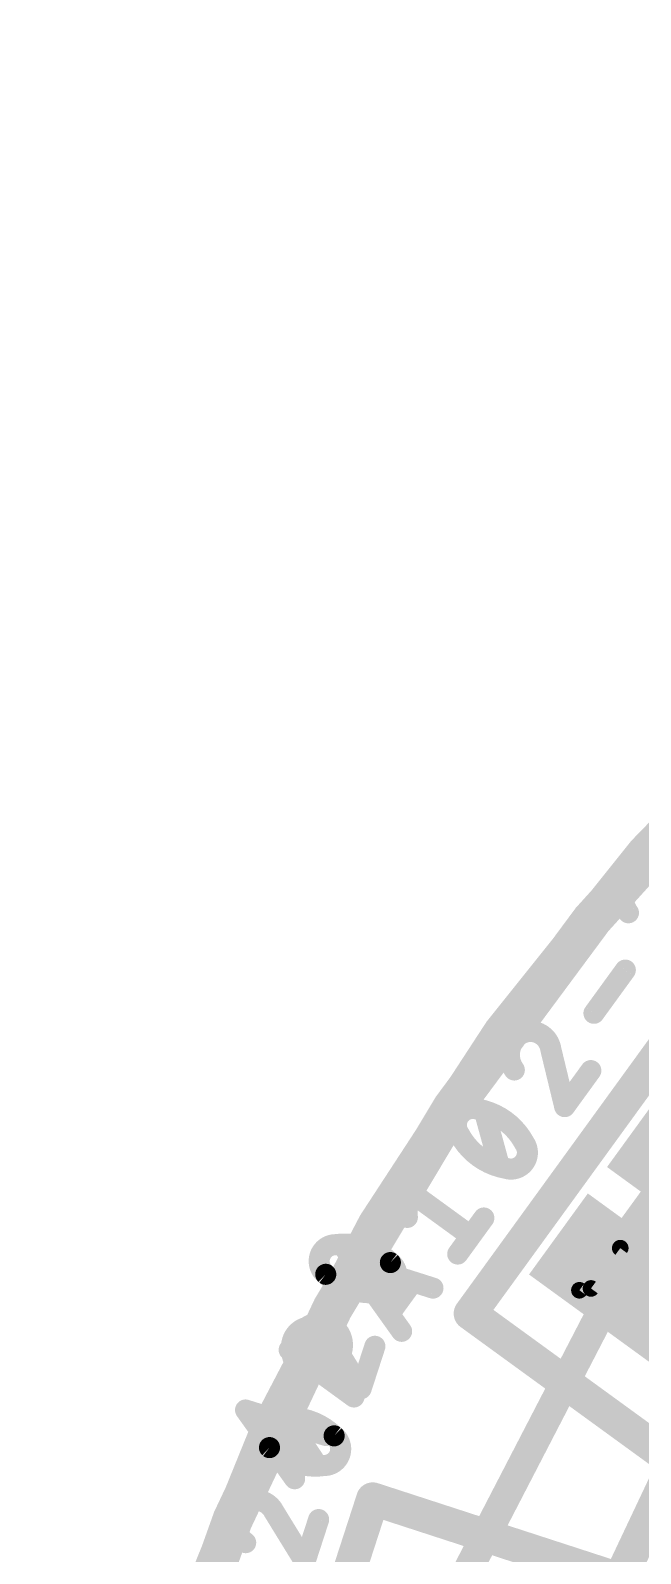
# Model space of a CAD drawing. Extents: x -30 to 92, y -59 to 43.
# Drawn here: x 0.15 to 3.82, y 26.87 to 36.04 of the extents above; entities that cross this region are included whole.
import ezdxf

# ---------------------------------------------------------------- set-up
doc = ezdxf.new("R2010")
doc.units = 0
for name, color, linetype in [('1', 12, 'CONTINUOUS'), ('16', 132, 'CONTINUOUS'), ('20', 53, 'CONTINUOUS'), ('21', 41, 'CONTINUOUS'), ('27', 253, 'CONTINUOUS'), ('29', 253, 'CONTINUOUS'), ('31', 253, 'CONTINUOUS'), ('39', 12, 'CONTINUOUS'), ('51', 53, 'CONTINUOUS')]:
    doc.layers.add(name, color=color, linetype=linetype)

# ---------------------------------------------------------------- blocks, each defined once
blk = doc.blocks.new('RECT')
blk.add_solid([(-0.5, -0.5), (0.5, -0.5), (-0.5, 0.5), (0.5, 0.5)])

msp = doc.modelspace()

# ---------------------------------------------------------------- linework, layer by layer
at = {"layer": '1'}
for points, const_width in [([(14.605, 35.941, 0.4142), (0.254, 21.59)], 0.2032), ([(14.605, 33.655, 2.4142), (26.67, 21.59)], 0.2032), ([(3.733, 28.5086, 1), (3.654, 28.5495)], 0.0889)]:
    msp.add_lwpolyline(points, format="xyb", dxfattribs=dict(at, const_width=const_width))
at = {"layer": '1', "const_width": 0.1778}
msp.add_lwpolyline([(3.6935, 28.529), (2.563, 26.3473)], dxfattribs=at)
at = {"layer": '16', "const_width": 0.2032}
msp.add_lwpolyline([(14.6685, 35.941, 0.4142), (0.2858, 21.5583)], format="xyb", dxfattribs=at)
at = {"layer": '20', "const_width": 0.2032}
msp.add_lwpolyline([(10.795, 35.433, 0.762), (10.795, 7.747)], format="xyb", dxfattribs=at)
at = {"layer": '21'}
for points, const_width in [([(14.605, 7.239, 1), (14.605, 35.941, 1), (14.605, 7.239)], 0.2032), ([(2.7562, 28.3448, 1), (2.8371, 28.286)], 0.1), ([(2.826, 28.3558, 1), (2.7673, 28.2749)], 0.1), ([(2.2241, 27.246, 1), (2.1932, 27.1509)], 0.1), ([(2.2562, 27.183, 1), (2.1611, 27.2139)], 0.1)]:
    msp.add_lwpolyline(points, format="xyb", dxfattribs=dict(at, const_width=const_width))
at = {"layer": '21', "const_width": 0.2}
for points in [[(4.56, 30.7424), (2.7966, 28.3154)], [(2.7966, 28.3154), (5.0433, 26.6831)], [(2.2087, 27.1985), (1.2816, 24.3453)], [(5.0875, 26.2631), (2.2087, 27.1985)]]:
    msp.add_lwpolyline(points, dxfattribs=at)
at = {"layer": '27'}
for points, const_width in [([(3.9186, 30.938, 0.4142), (3.7501, 30.9113)], 0.127), ([(3.7501, 30.9113, 0.3252), (3.7502, 30.729)], 0.127), ([(3.7244, 30.93, 1), (3.7758, 30.8927)], 0.0635), ([(3.7758, 30.8927, 1), (3.7244, 30.93)], 0.0635), ([(3.7245, 30.7103, 1), (3.7759, 30.7477)], 0.0635), ([(3.7571, 30.3652, 1), (3.7057, 30.4025)], 0.0635), ([(3.5166, 30.1422, 1), (3.568, 30.1049)], 0.0635), ([(3.0622, 29.9644, 0.3252), (3.0623, 29.7821)], 0.127), ([(3.2307, 29.9911, 0.4142), (3.0622, 29.9644)], 0.127), ([(3.0365, 29.9831, 1), (3.0878, 29.9458)], 0.0635), ([(3.0878, 29.9458, 1), (3.0365, 29.9831)], 0.0635), ([(3.283, 29.9034, 0.2053), (3.2307, 29.9911)], 0.127), ([(3.2494, 30.0168, 1), (3.212, 29.9654)], 0.0635), ([(3.212, 29.9654, 1), (3.2494, 30.0168)], 0.0635), ([(3.3138, 29.9109, 1), (3.2521, 29.896)], 0.0635), ([(3.2515, 29.8992, 1), (3.3144, 29.9076)], 0.0635), ([(3.0366, 29.7634, 1), (3.0879, 29.8008)], 0.0635), ([(3.5492, 29.7597, 1), (3.4978, 29.797)], 0.0635), ([(2.7318, 29.5098, 0.3205), (2.7309, 29.3944)], 0.127), ([(2.8412, 29.5463, 0.3205), (2.7318, 29.5098)], 0.127), ([(2.7061, 29.5284, 1), (2.7575, 29.4911)], 0.0635), ([(2.7575, 29.4911, 1), (2.7061, 29.5284)], 0.0635), ([(3.0058, 29.4764, 0.1139), (2.8412, 29.5463)], 0.127), ([(2.8467, 29.5775, 1), (2.8357, 29.515)], 0.0635), ([(2.8319, 29.5159, 1), (2.8505, 29.5766)], 0.0635), ([(2.9122, 29.5419, 1), (2.851, 29.5251)], 0.0635), ([(3.1232, 29.3414, 0.1139), (3.0058, 29.4764)], 0.127), ([(3.0245, 29.5021, 1), (2.9872, 29.4507)], 0.0635), ([(3.3402, 29.5801, 1), (3.3916, 29.5428)], 0.0635), ([(3.3351, 29.554, 1), (3.3968, 29.569)], 0.0635), ([(2.7589, 29.4093, 1), (2.7028, 29.3795)], 0.0635), ([(2.7309, 29.3944, 0.1139), (2.8482, 29.2595)], 0.127), ([(2.7049, 29.3762, 1), (2.7569, 29.4127)], 0.0635), ([(2.9872, 29.4507, 1), (3.0245, 29.5021)], 0.0635), ([(3.1222, 29.2261, 0.3205), (3.1232, 29.3414)], 0.127), ([(3.1492, 29.3596, 1), (3.0972, 29.3232)], 0.0635), ([(3.0951, 29.3265, 1), (3.1512, 29.3563)], 0.0635), ([(2.8482, 29.2595, 0.1139), (3.0129, 29.1896)], 0.127), ([(2.8669, 29.2852, 1), (2.8296, 29.2338)], 0.0635), ([(2.8296, 29.2338, 1), (2.8669, 29.2852)], 0.0635), ([(3.0129, 29.1896, 0.3205), (3.1222, 29.2261)], 0.127), ([(3.0966, 29.2447, 1), (3.1479, 29.2074)], 0.0635), ([(3.1479, 29.2074, 1), (3.0966, 29.2447)], 0.0635), ([(2.9418, 29.194, 1), (3.0031, 29.2108)], 0.0635), ([(3.0222, 29.2199, 1), (3.0035, 29.1592)], 0.0635), ([(3.0073, 29.1583, 1), (3.0184, 29.2208)], 0.0635), ([(2.441, 29.0674, 1), (2.3776, 29.0644)], 0.0635), ([(2.428, 29.0916, 1), (2.3907, 29.0402)], 0.0635), ([(2.3856, 28.8929, 1), (2.449, 28.8959)], 0.0635), ([(2.9042, 28.872, 1), (2.8529, 28.9093)], 0.0635), ([(2.7811, 28.7565, 1), (2.8184, 28.8079)], 0.0635), ([(1.8907, 28.6615, 0.3204), (1.9254, 28.5515)], 0.127), ([(1.9834, 28.73, 0.3205), (1.8907, 28.6615)], 0.127), ([(1.9209, 28.6516, 1), (1.8605, 28.6713)], 0.0635), ([(2.1616, 28.7144, 0.1139), (1.9834, 28.73)], 0.127), ([(1.979, 28.7614, 1), (1.9878, 28.6985)], 0.0635), ([(1.9839, 28.6982, 1), (1.9829, 28.7617)], 0.0635), ([(2.0524, 28.7478, 1), (1.9993, 28.7129)], 0.0635), ([(2.3149, 28.6223, 0.1138), (2.1616, 28.7144)], 0.127), ([(2.1714, 28.7446, 1), (2.1518, 28.6842)], 0.0635), ([(2.1518, 28.6842, 1), (2.1714, 28.7446)], 0.0635), ([(2.6953, 28.6924, 1), (2.7467, 28.6551)], 0.0635), ([(1.8605, 28.6713, 1), (1.9209, 28.6516)], 0.0635), ([(2.1127, 28.6405, 1), (2.061, 28.6036)], 0.0635), ([(2.0964, 28.6523, 1), (2.0773, 28.5918)], 0.0635), ([(2.3497, 28.5123, 0.3204), (2.3149, 28.6223)], 0.127), ([(2.334, 28.6477, 1), (2.2958, 28.5969)], 0.0635), ([(2.2929, 28.5994, 1), (2.337, 28.6451)], 0.0635), ([(1.9254, 28.5515, 0.1138), (2.0788, 28.4594)], 0.127), ([(1.9475, 28.5743, 1), (1.9034, 28.5287)], 0.0635), ([(1.9064, 28.5261, 1), (1.9445, 28.5769)], 0.0635), ([(2.2569, 28.4438, 0.3204), (2.3497, 28.5123)], 0.127), ([(2.3195, 28.5221, 1), (2.3799, 28.5025)], 0.0635), ([(2.3799, 28.5025, 1), (2.3195, 28.5221)], 0.0635), ([(2.4763, 28.4882, 1), (2.4249, 28.5256)], 0.0635), ([(2.5623, 28.4383, 1), (2.5814, 28.4988)], 0.0635), ([(2.0886, 28.4896, 1), (2.0689, 28.4292)], 0.0635), ([(2.0788, 28.4594, 0.1139), (2.2569, 28.4438)], 0.127), ([(2.0689, 28.4292, 1), (2.0886, 28.4896)], 0.0635), ([(2.188, 28.426, 1), (2.2411, 28.4609)], 0.0635), ([(2.2564, 28.4755, 1), (2.2574, 28.412)], 0.0635), ([(2.2613, 28.4123, 1), (2.2525, 28.4752)], 0.0635), ([(2.2831, 28.3304, 1), (2.3344, 28.293)], 0.0635), ([(1.8773, 28.2299, 0.4142), (1.7253, 28.1524)], 0.127), ([(2.0006, 28.0472, 1), (1.7837, 28.2048)], 0.127), ([(1.758, 28.2235, 1), (1.8094, 28.1862)], 0.0635), ([(1.8094, 28.1862, 1), (1.758, 28.2235)], 0.0635), ([(1.9541, 28.1626, 0.2053), (1.8773, 28.2299)], 0.127), ([(1.8871, 28.2601, 1), (1.8675, 28.1997)], 0.0635), ([(1.8675, 28.1997, 1), (1.8871, 28.2601)], 0.0635), ([(2.3569, 28.1898, 1), (2.4086, 28.2267)], 0.0635), ([(1.7253, 28.1524, 0.3252), (1.7817, 27.979)], 0.127), ([(1.6951, 28.1622, 1), (1.7555, 28.1426)], 0.0635), ([(1.7555, 28.1426, 1), (1.6951, 28.1622)], 0.0635), ([(1.9812, 28.1793, 1), (1.9271, 28.146)], 0.0635), ([(1.9255, 28.1489, 1), (1.9828, 28.1764)], 0.0635), ([(2.2518, 28.1082, 1), (2.1914, 28.1278)], 0.0635), ([(1.7236, 28.1221, 1), (1.6863, 28.0707)], 0.0635), ([(1.6792, 28.115, 1), (1.7306, 28.0777)], 0.0635), ([(1.975, 28.0659, 1), (2.0263, 28.0286)], 0.0635), ([(2.0263, 28.0286, 1), (1.975, 28.0659)], 0.0635), ([(1.7631, 27.9533, 1), (1.8004, 28.0047)], 0.0635), ([(1.8962, 27.9575, 1), (1.9475, 27.9201)], 0.0635), ([(2.1085, 27.8729, 1), (2.1689, 27.8532)], 0.0635), ([(2.1117, 27.8464, 1), (2.1657, 27.8797)], 0.0635), ([(1.4677, 27.7528, 1), (1.4161, 27.7159)], 0.0635), ([(1.4515, 27.7646, 1), (1.4323, 27.7041)], 0.0635), ([(2.0767, 27.787, 1), (2.114, 27.8384)], 0.0635), ([(1.6444, 27.6864, 0.3205), (1.5516, 27.6179)], 0.127), ([(1.8225, 27.6708, 0.1139), (1.6444, 27.6864)], 0.127), ([(1.64, 27.7179, 1), (1.6488, 27.655)], 0.0635), ([(1.6449, 27.6547, 1), (1.6439, 27.7182)], 0.0635), ([(1.7133, 27.7042, 1), (1.6602, 27.6693)], 0.0635), ([(1.9759, 27.5787, 0.1138), (1.8225, 27.6708)], 0.127), ([(1.8324, 27.701, 1), (1.8127, 27.6406)], 0.0635), ([(1.8127, 27.6406, 1), (1.8323, 27.701)], 0.0635), ([(1.5516, 27.6179, 0.3204), (1.5864, 27.5079)], 0.127), ([(1.5214, 27.6277, 1), (1.5818, 27.6081)], 0.0635), ([(1.5818, 27.6081, 1), (1.5214, 27.6277)], 0.0635), ([(1.8313, 27.6005, 1), (1.7799, 27.6379)], 0.0635), ([(1.9173, 27.5506, 1), (1.9365, 27.6111)], 0.0635), ([(2.0106, 27.4688, 0.3204), (1.9759, 27.5787)], 0.127), ([(1.9949, 27.6041, 1), (1.9568, 27.5533)], 0.0635), ([(1.9538, 27.5559, 1), (1.9979, 27.6016)], 0.0635), ([(1.6084, 27.5308, 1), (1.5643, 27.4851)], 0.0635), ([(1.5864, 27.5079, 0.1138), (1.7397, 27.4158)], 0.127), ([(1.5673, 27.4826, 1), (1.6054, 27.5333)], 0.0635), ([(1.9179, 27.4002, 0.3204), (2.0106, 27.4688)], 0.127), ([(2.0408, 27.4589, 1), (1.9804, 27.4786)], 0.0635), ([(1.6381, 27.4426, 1), (1.6895, 27.4053)], 0.0635), ([(1.7397, 27.4158, 0.1139), (1.9179, 27.4002)], 0.127), ([(1.7495, 27.446, 1), (1.7299, 27.3856)], 0.0635), ([(1.7299, 27.3856, 1), (1.7495, 27.446)], 0.0635), ([(1.8489, 27.3825, 1), (1.902, 27.4174)], 0.0635), ([(1.9173, 27.432, 1), (1.9184, 27.3685)], 0.0635), ([(1.9223, 27.3688, 1), (1.9134, 27.4317)], 0.0635), ([(1.9804, 27.4786, 1), (2.0408, 27.459)], 0.0635), ([(1.7119, 27.3021, 1), (1.7636, 27.339)], 0.0635), ([(1.5383, 27.1863, 0.4142), (1.3862, 27.1089)], 0.127), ([(1.5481, 27.2165, 1), (1.5284, 27.1561)], 0.0635), ([(1.6151, 27.1191, 0.2053), (1.5383, 27.1863)], 0.127), ([(1.5284, 27.1561, 1), (1.5481, 27.2165)], 0.0635), ([(1.3862, 27.1089, 0.3252), (1.4427, 26.9355)], 0.127), ([(1.4164, 27.0991, 1), (1.356, 27.1187)], 0.0635), ([(1.6421, 27.1357, 1), (1.588, 27.1024)], 0.0635), ([(1.5864, 27.1054, 1), (1.6437, 27.1328)], 0.0635), ([(1.356, 27.1187, 1), (1.4164, 27.0991)], 0.0635), ([(1.9127, 27.0647, 1), (1.8523, 27.0843)], 0.0635), ([(1.424, 26.9098, 1), (1.4613, 26.9612)], 0.0635)]:
    msp.add_lwpolyline(points, format="xyb", dxfattribs=dict(at, const_width=const_width))
at = {"layer": '27', "const_width": 0.127}
for points in [[(3.5423, 30.1236), (3.7314, 30.3838)], [(3.283, 29.9034), (3.3659, 29.5615)], [(3.3659, 29.5615), (3.5235, 29.7784)], [(2.9724, 29.2024), (2.8816, 29.5335)], [(2.4173, 28.8944), (2.4093, 29.0659)], [(2.4093, 29.0659), (2.7998, 28.7822)], [(2.721, 28.6738), (2.8786, 28.8907)], [(2.2145, 28.4435), (2.0258, 28.7303)], [(2.3827, 28.2082), (2.0869, 28.6221)], [(2.0869, 28.6221), (2.5718, 28.4685)], [(2.4506, 28.5069), (2.3088, 28.3117)], [(1.7049, 28.0964), (1.7837, 28.2048)], [(1.9541, 28.1626), (2.1387, 27.8631)], [(2.1387, 27.8631), (2.2216, 28.118)], [(2.0954, 27.8127), (1.7049, 28.0964)], [(2.0006, 28.0472), (1.9218, 27.9388)], [(1.7378, 27.3205), (1.4419, 27.7343)], [(1.4419, 27.7343), (1.9269, 27.5808)], [(1.8755, 27.3999), (1.6868, 27.6867)], [(1.8056, 27.6192), (1.6638, 27.424)], [(1.6151, 27.1191), (1.7996, 26.8195)], [(1.7996, 26.8195), (1.8825, 27.0745)]]:
    msp.add_lwpolyline(points, dxfattribs=at)
at = {"layer": '51', "const_width": 0.1}
for points in [[(3.4546, 28.4554), (4.6302, 30.0734)], [(3.7008, 28.7091), (3.5244, 28.4664)], [(4.1053, 28.4152), (3.7008, 28.7091)], [(5.0726, 27.2798), (3.4546, 28.4554)], [(3.5244, 28.4664), (3.9289, 28.1725)]]:
    msp.add_lwpolyline(points, dxfattribs=at)
at = {"layer": '51', "const_width": 0.05}
for points in [[(3.7155, 28.7294, 1), (3.6861, 28.6889)], [(3.721, 28.6944, 1), (3.6805, 28.7238)], [(3.4693, 28.4756, 1), (3.4399, 28.4351)], [(3.4344, 28.4701, 1), (3.4748, 28.4407)], [(3.5391, 28.4867, 1), (3.5097, 28.4462)], [(3.5042, 28.4811, 1), (3.5447, 28.4517)]]:
    msp.add_lwpolyline(points, format="xyb", dxfattribs=at)

# ---------------------------------------------------------------- block references
at = {"layer": '1', "xscale": 0.7, "yscale": 0.4, "rotation": 324}
for p in [(4.1637, 29.1762), (3.6935, 28.529)]:
    msp.add_blockref('RECT', p, dxfattribs=at)
at = {"layer": '29', "xscale": 0.9032, "yscale": 0.6032, "rotation": 324}
for p in [(4.1637, 29.1762), (3.6935, 28.529)]:
    msp.add_blockref('RECT', p, dxfattribs=at)
at = {"layer": '31', "xscale": 0.3, "yscale": 0.6, "rotation": 234}
msp.add_blockref('RECT', (3.6935, 28.529), dxfattribs=at)
at = {"layer": '39', "xscale": 2.032, "yscale": 2.032, "rotation": 234}
msp.add_blockref('RECT', (4.8514, 28.6766), dxfattribs=at)

doc.saveas('drawing.dxf')
